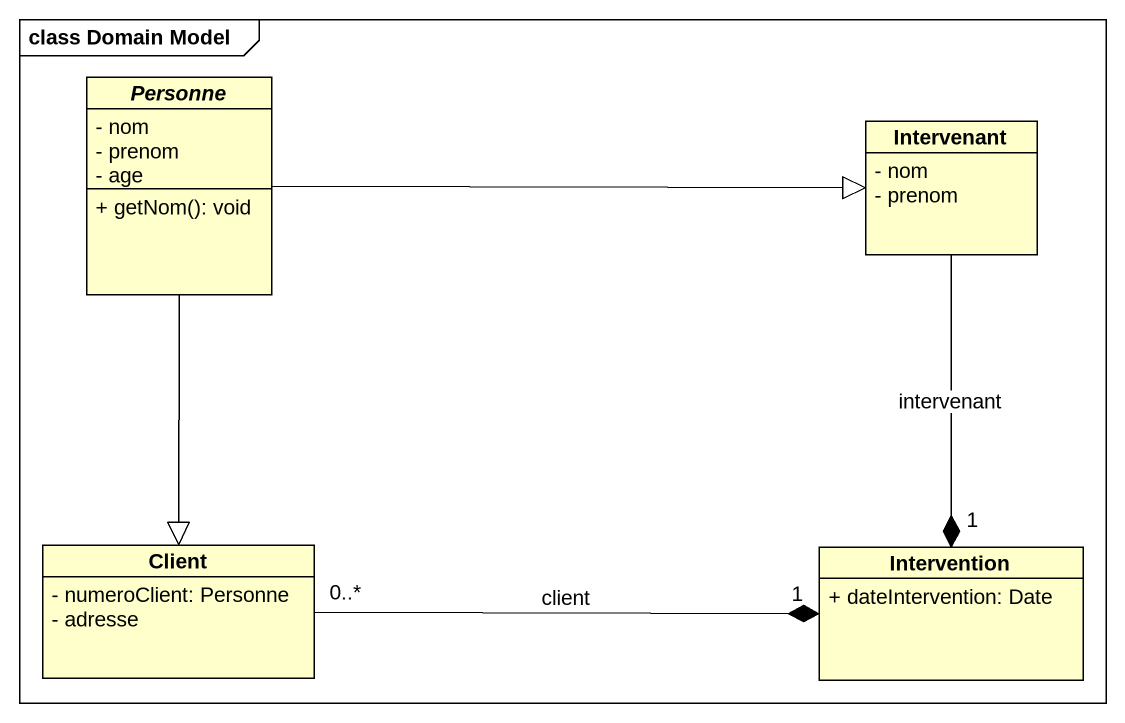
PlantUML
@startuml
mainframe class Domain Model
hide circle
hide empty members
skinparam classAttributeIconSize 0
abstract class Personne {
  - nom
  - prenom
  - age
  + getNom(): void
}
class Intervenant {
  - nom
  - prenom
}
class Client {
  - numeroClient: Personne
  - adresse
}
class Intervention {
  + dateIntervention: Date
}
Personne -right-|> Intervenant
Personne --|> Client
Intervenant --* "1" Intervention : intervenant
Client "0..*" -right-* "1" Intervention : client
@enduml
